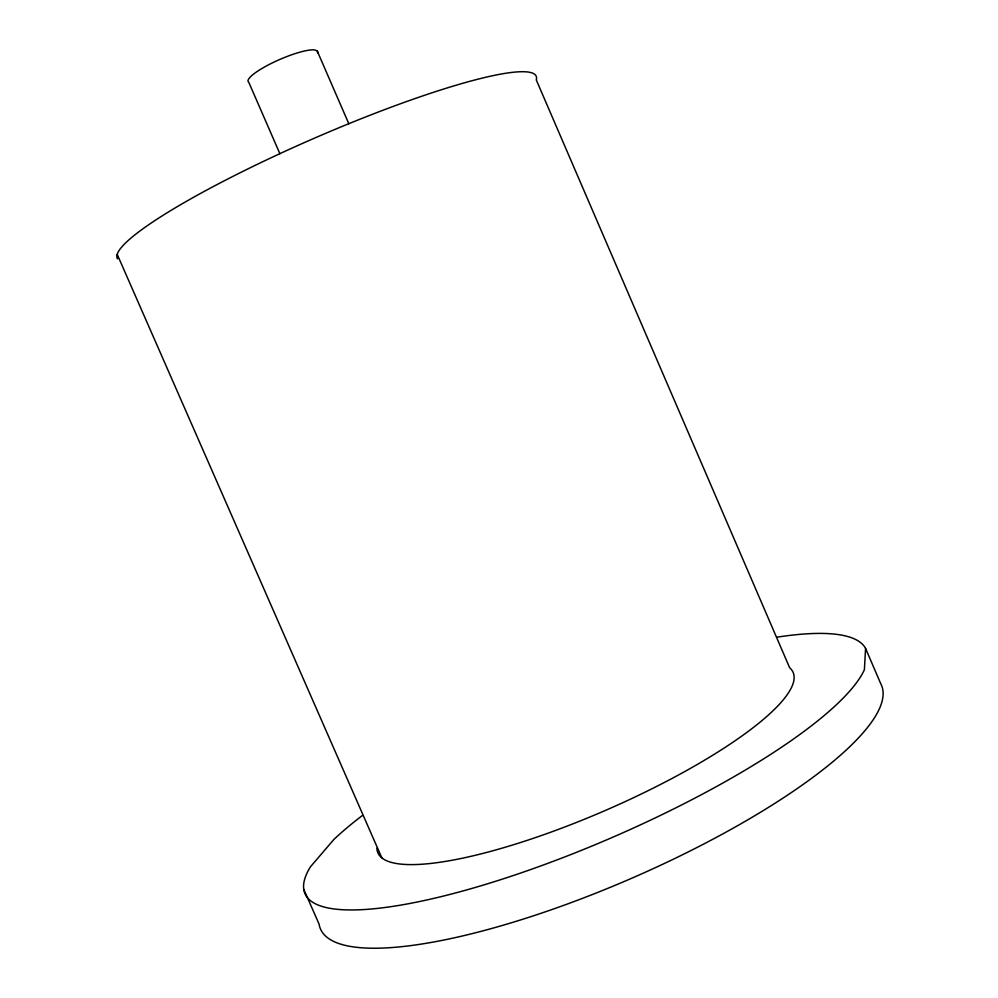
<?xml version="1.0" encoding="UTF-8"?>
<svg xmlns="http://www.w3.org/2000/svg" width="998" height="998" viewBox="0 0 998 998"><rect width="100%" height="100%" fill="white"/><g stroke="black" fill="none" stroke-linecap="round" stroke-linejoin="round"><path stroke-width="1.5" d="M776.718 637.223A305.987 70.958 -23.5 0 1 865.578 648.426L864.393 669.708A305.987 70.958 -23.5 0 1 533.331 868.609A305.987 70.958 -23.5 0 1 310.44 866.825L333.831 839.505A305.987 70.958 -23.5 0 1 362.698 815.279M348.813 123.752L317.177 50.873L314.507 49.9A37.824 7.647 -23.5 0 0 271.918 63.111A37.824 7.647 -23.5 0 0 248.789 82.31L279.877 153.704M303.716 889.193L319.086 924.136A305.825 77.545 -23.5 0 0 625.459 880.947A305.825 77.545 -23.5 0 0 880.772 683.767L865.578 648.426M117.228 254.428L381.785 857.731M317.177 50.873A37.824 7.647 -23.5 0 1 317.501 52.906M117.502 258.869A228.442 31.587 -23.5 0 1 324.225 133.957A228.442 31.587 -23.5 0 1 536.288 79.94L789.63 667.724A226.384 51.784 -23.5 0 1 608.593 809.041A226.384 51.784 -23.5 0 1 376.895 848.25"/></g></svg>
